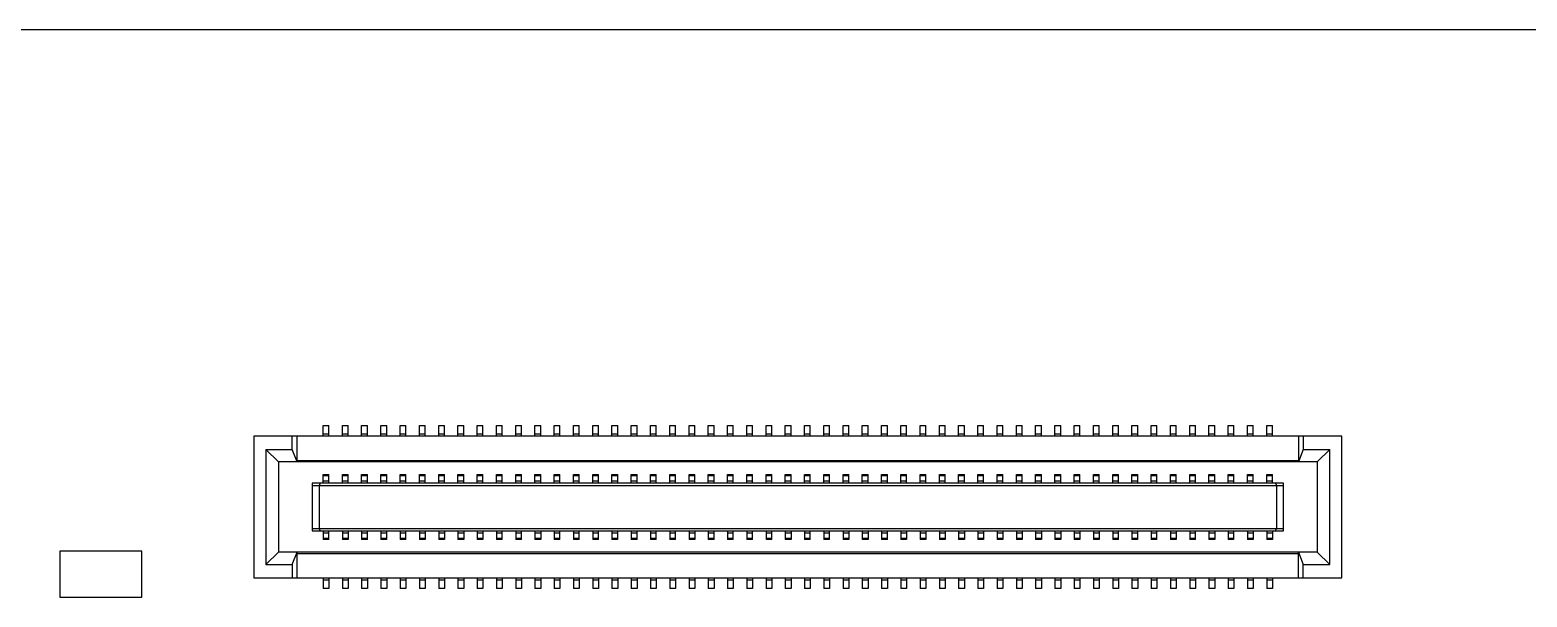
# Model space of a CAD drawing. Header units: millimetres. Extents: x 0 to 160, y -2 to 126.
# Drawn here: x 30.97 to 62.06, y 114.23 to 126 of the extents above; entities that cross this region are included whole.
import ezdxf

# ---------------------------------------------------------------- set-up
doc = ezdxf.new("R2010")
doc.units = ezdxf.units.MM

msp = doc.modelspace()

# ---------------------------------------------------------------- linework, layer by layer
at = {"color": 7, "linetype": 'Continuous', "lineweight": 25}
for p, q in [((160, 126), (0, 126)), ((58.215, 117.57), (35.615, 117.57)), ((35.615, 117.57), (35.615, 114.63)), ((36.415, 117.29), (36.415, 117.57)), ((36.515, 117.04), (36.515, 117.57)), ((37.055, 117.57), (37.055, 117.79)), ((37.055, 117.79), (37.175, 117.79)), ((37.055, 117.62), (37.175, 117.62)), ((37.175, 117.57), (37.175, 117.79)), ((37.455, 117.57), (37.455, 117.79)), ((37.455, 117.79), (37.575, 117.79)), ((37.455, 117.62), (37.575, 117.62)), ((37.575, 117.57), (37.575, 117.79)), ((37.855, 117.57), (37.855, 117.79)), ((37.855, 117.79), (37.975, 117.79)), ((37.855, 117.62), (37.975, 117.62)), ((37.975, 117.57), (37.975, 117.79)), ((38.255, 117.57), (38.255, 117.79)), ((38.255, 117.79), (38.375, 117.79)), ((38.255, 117.62), (38.375, 117.62)), ((38.375, 117.57), (38.375, 117.79)), ((38.655, 117.57), (38.655, 117.79)), ((38.655, 117.79), (38.775, 117.79)), ((38.655, 117.62), (38.775, 117.62)), ((38.775, 117.57), (38.775, 117.79)), ((39.055, 117.57), (39.055, 117.79)), ((39.055, 117.79), (39.175, 117.79)), ((39.055, 117.62), (39.175, 117.62)), ((39.175, 117.57), (39.175, 117.79)), ((39.455, 117.57), (39.455, 117.79)), ((39.455, 117.79), (39.575, 117.79)), ((39.455, 117.62), (39.575, 117.62)), ((39.575, 117.57), (39.575, 117.79)), ((39.855, 117.57), (39.855, 117.79)), ((39.855, 117.79), (39.975, 117.79)), ((39.855, 117.62), (39.975, 117.62)), ((39.975, 117.57), (39.975, 117.79)), ((40.255, 117.57), (40.255, 117.79)), ((40.255, 117.79), (40.375, 117.79)), ((40.255, 117.62), (40.375, 117.62)), ((40.375, 117.57), (40.375, 117.79)), ((40.655, 117.57), (40.655, 117.79)), ((40.655, 117.79), (40.775, 117.79)), ((40.655, 117.62), (40.775, 117.62)), ((40.775, 117.57), (40.775, 117.79)), ((41.055, 117.57), (41.055, 117.79)), ((41.055, 117.79), (41.175, 117.79)), ((41.055, 117.62), (41.175, 117.62)), ((41.175, 117.57), (41.175, 117.79)), ((41.455, 117.57), (41.455, 117.79)), ((41.455, 117.79), (41.575, 117.79)), ((41.455, 117.62), (41.575, 117.62)), ((41.575, 117.57), (41.575, 117.79)), ((41.855, 117.57), (41.855, 117.79)), ((41.855, 117.79), (41.975, 117.79)), ((41.855, 117.62), (41.975, 117.62)), ((41.975, 117.57), (41.975, 117.79)), ((42.255, 117.57), (42.255, 117.79)), ((42.255, 117.79), (42.375, 117.79)), ((42.255, 117.62), (42.375, 117.62)), ((42.375, 117.57), (42.375, 117.79)), ((42.655, 117.57), (42.655, 117.79)), ((42.655, 117.79), (42.775, 117.79)), ((42.655, 117.62), (42.775, 117.62)), ((42.775, 117.57), (42.775, 117.79)), ((43.055, 117.57), (43.055, 117.79)), ((43.055, 117.79), (43.175, 117.79)), ((43.055, 117.62), (43.175, 117.62)), ((43.175, 117.57), (43.175, 117.79)), ((43.455, 117.57), (43.455, 117.79)), ((43.455, 117.79), (43.575, 117.79)), ((43.455, 117.62), (43.575, 117.62)), ((43.575, 117.57), (43.575, 117.79)), ((43.855, 117.57), (43.855, 117.79)), ((43.855, 117.79), (43.975, 117.79)), ((43.855, 117.62), (43.975, 117.62)), ((43.975, 117.57), (43.975, 117.79)), ((44.255, 117.57), (44.255, 117.79)), ((44.255, 117.79), (44.375, 117.79)), ((44.255, 117.62), (44.375, 117.62)), ((44.375, 117.57), (44.375, 117.79)), ((44.655, 117.57), (44.655, 117.79)), ((44.655, 117.79), (44.775, 117.79)), ((44.655, 117.62), (44.775, 117.62)), ((44.775, 117.57), (44.775, 117.79)), ((45.055, 117.57), (45.055, 117.79)), ((45.055, 117.79), (45.175, 117.79)), ((45.055, 117.62), (45.175, 117.62)), ((45.175, 117.57), (45.175, 117.79)), ((45.455, 117.57), (45.455, 117.79)), ((45.455, 117.79), (45.575, 117.79)), ((45.455, 117.62), (45.575, 117.62)), ((45.575, 117.57), (45.575, 117.79)), ((45.855, 117.57), (45.855, 117.79)), ((45.855, 117.79), (45.975, 117.79)), ((45.855, 117.62), (45.975, 117.62)), ((45.975, 117.57), (45.975, 117.79)), ((46.255, 117.57), (46.255, 117.79)), ((46.255, 117.79), (46.375, 117.79)), ((46.255, 117.62), (46.375, 117.62)), ((46.375, 117.57), (46.375, 117.79)), ((46.655, 117.57), (46.655, 117.79)), ((46.655, 117.79), (46.775, 117.79)), ((46.655, 117.62), (46.775, 117.62)), ((46.775, 117.57), (46.775, 117.79)), ((47.055, 117.57), (47.055, 117.79)), ((47.055, 117.79), (47.175, 117.79)), ((47.055, 117.62), (47.175, 117.62)), ((47.175, 117.57), (47.175, 117.79)), ((47.455, 117.57), (47.455, 117.79)), ((47.455, 117.79), (47.575, 117.79)), ((47.455, 117.62), (47.575, 117.62)), ((47.575, 117.57), (47.575, 117.79)), ((47.855, 117.57), (47.855, 117.79)), ((47.855, 117.79), (47.975, 117.79)), ((47.855, 117.62), (47.975, 117.62)), ((47.975, 117.57), (47.975, 117.79)), ((48.255, 117.57), (48.255, 117.79)), ((48.255, 117.79), (48.375, 117.79)), ((48.255, 117.62), (48.375, 117.62)), ((48.375, 117.57), (48.375, 117.79)), ((48.655, 117.57), (48.655, 117.79)), ((48.655, 117.79), (48.775, 117.79)), ((48.655, 117.62), (48.775, 117.62)), ((48.775, 117.57), (48.775, 117.79)), ((49.055, 117.57), (49.055, 117.79)), ((49.055, 117.79), (49.175, 117.79)), ((49.055, 117.62), (49.175, 117.62)), ((49.175, 117.57), (49.175, 117.79)), ((49.455, 117.57), (49.455, 117.79)), ((49.455, 117.79), (49.575, 117.79)), ((49.455, 117.62), (49.575, 117.62)), ((49.575, 117.57), (49.575, 117.79)), ((49.855, 117.57), (49.855, 117.79)), ((49.855, 117.79), (49.975, 117.79)), ((49.855, 117.62), (49.975, 117.62)), ((49.975, 117.57), (49.975, 117.79)), ((50.255, 117.57), (50.255, 117.79)), ((50.255, 117.79), (50.375, 117.79)), ((50.255, 117.62), (50.375, 117.62)), ((50.375, 117.57), (50.375, 117.79)), ((50.655, 117.57), (50.655, 117.79)), ((50.655, 117.79), (50.775, 117.79)), ((50.655, 117.62), (50.775, 117.62)), ((50.775, 117.57), (50.775, 117.79)), ((51.055, 117.57), (51.055, 117.79)), ((51.055, 117.79), (51.175, 117.79)), ((51.055, 117.62), (51.175, 117.62)), ((51.175, 117.57), (51.175, 117.79)), ((51.455, 117.57), (51.455, 117.79)), ((51.455, 117.79), (51.575, 117.79)), ((51.455, 117.62), (51.575, 117.62)), ((51.575, 117.57), (51.575, 117.79)), ((51.855, 117.57), (51.855, 117.79)), ((51.855, 117.79), (51.975, 117.79)), ((51.855, 117.62), (51.975, 117.62)), ((51.975, 117.57), (51.975, 117.79)), ((52.255, 117.57), (52.255, 117.79)), ((52.255, 117.79), (52.375, 117.79)), ((52.255, 117.62), (52.375, 117.62)), ((52.375, 117.57), (52.375, 117.79)), ((52.655, 117.57), (52.655, 117.79)), ((52.655, 117.79), (52.775, 117.79)), ((52.655, 117.62), (52.775, 117.62)), ((52.775, 117.57), (52.775, 117.79)), ((53.055, 117.57), (53.055, 117.79)), ((53.055, 117.79), (53.175, 117.79)), ((53.055, 117.62), (53.175, 117.62)), ((53.175, 117.57), (53.175, 117.79)), ((53.455, 117.57), (53.455, 117.79)), ((53.455, 117.79), (53.575, 117.79)), ((53.455, 117.62), (53.575, 117.62)), ((53.575, 117.57), (53.575, 117.79)), ((53.855, 117.57), (53.855, 117.79)), ((53.855, 117.79), (53.975, 117.79)), ((53.855, 117.62), (53.975, 117.62)), ((53.975, 117.57), (53.975, 117.79)), ((54.255, 117.57), (54.255, 117.79)), ((54.255, 117.79), (54.375, 117.79)), ((54.255, 117.62), (54.375, 117.62)), ((54.375, 117.57), (54.375, 117.79)), ((54.655, 117.57), (54.655, 117.79)), ((54.655, 117.79), (54.775, 117.79)), ((54.655, 117.62), (54.775, 117.62)), ((54.775, 117.57), (54.775, 117.79)), ((55.055, 117.57), (55.055, 117.79)), ((55.055, 117.79), (55.175, 117.79)), ((55.055, 117.62), (55.175, 117.62)), ((55.175, 117.57), (55.175, 117.79)), ((55.455, 117.57), (55.455, 117.79)), ((55.455, 117.79), (55.575, 117.79)), ((55.455, 117.62), (55.575, 117.62)), ((55.575, 117.57), (55.575, 117.79)), ((55.855, 117.57), (55.855, 117.79)), ((55.855, 117.79), (55.975, 117.79)), ((55.855, 117.62), (55.975, 117.62)), ((55.975, 117.57), (55.975, 117.79)), ((56.255, 117.57), (56.255, 117.79)), ((56.255, 117.79), (56.375, 117.79)), ((56.255, 117.62), (56.375, 117.62)), ((56.375, 117.57), (56.375, 117.79)), ((56.655, 117.57), (56.655, 117.79)), ((56.655, 117.79), (56.775, 117.79)), ((56.655, 117.62), (56.775, 117.62)), ((56.775, 117.57), (56.775, 117.79)), ((57.315, 117.57), (57.315, 117.04)), ((57.415, 117.57), (57.415, 117.29)), ((58.215, 114.63), (58.215, 117.57)), ((35.865, 117.29), (36.125, 117.04)), ((35.865, 117.29), (36.415, 117.29)), ((35.865, 117.29), (35.865, 114.91)), ((36.515, 117.04), (36.415, 117.29)), ((57.415, 117.29), (57.315, 117.04)), ((57.415, 117.29), (57.965, 117.29)), ((57.965, 117.29), (57.705, 117.04)), ((57.965, 114.91), (57.965, 117.29)), ((57.705, 117.04), (36.125, 117.04)), ((36.125, 117.04), (36.125, 115.16)), ((36.515, 117.065), (57.315, 117.065)), ((57.705, 117.04), (57.705, 115.16)), ((37.055, 116.595), (37.055, 116.775)), ((37.055, 116.775), (37.175, 116.775)), ((37.055, 116.753), (37.175, 116.753)), ((37.055, 116.645), (37.175, 116.645)), ((37.175, 116.595), (37.175, 116.775)), ((37.455, 116.595), (37.455, 116.775)), ((37.455, 116.775), (37.575, 116.775)), ((37.455, 116.753), (37.575, 116.753)), ((37.455, 116.645), (37.575, 116.645)), ((37.575, 116.595), (37.575, 116.775)), ((37.855, 116.595), (37.855, 116.775)), ((37.855, 116.775), (37.975, 116.775)), ((37.855, 116.753), (37.975, 116.753)), ((37.855, 116.645), (37.975, 116.645)), ((37.975, 116.595), (37.975, 116.775)), ((38.255, 116.595), (38.255, 116.775)), ((38.255, 116.775), (38.375, 116.775)), ((38.255, 116.753), (38.375, 116.753)), ((38.255, 116.645), (38.375, 116.645)), ((38.375, 116.595), (38.375, 116.775)), ((38.655, 116.595), (38.655, 116.775)), ((38.655, 116.775), (38.775, 116.775)), ((38.655, 116.753), (38.775, 116.753)), ((38.655, 116.645), (38.775, 116.645)), ((38.775, 116.595), (38.775, 116.775)), ((39.055, 116.595), (39.055, 116.775)), ((39.055, 116.775), (39.175, 116.775)), ((39.055, 116.753), (39.175, 116.753)), ((39.055, 116.645), (39.175, 116.645)), ((39.175, 116.595), (39.175, 116.775)), ((39.455, 116.595), (39.455, 116.775)), ((39.455, 116.775), (39.575, 116.775)), ((39.455, 116.753), (39.575, 116.753)), ((39.455, 116.645), (39.575, 116.645)), ((39.575, 116.595), (39.575, 116.775)), ((39.855, 116.595), (39.855, 116.775)), ((39.855, 116.775), (39.975, 116.775)), ((39.855, 116.753), (39.975, 116.753)), ((39.855, 116.645), (39.975, 116.645)), ((39.975, 116.595), (39.975, 116.775)), ((40.255, 116.595), (40.255, 116.775)), ((40.255, 116.775), (40.375, 116.775)), ((40.255, 116.753), (40.375, 116.753)), ((40.255, 116.645), (40.375, 116.645)), ((40.375, 116.595), (40.375, 116.775)), ((40.655, 116.595), (40.655, 116.775)), ((40.655, 116.775), (40.775, 116.775)), ((40.655, 116.753), (40.775, 116.753)), ((40.655, 116.645), (40.775, 116.645)), ((40.775, 116.595), (40.775, 116.775)), ((41.055, 116.595), (41.055, 116.775)), ((41.055, 116.775), (41.175, 116.775)), ((41.055, 116.753), (41.175, 116.753)), ((41.055, 116.645), (41.175, 116.645)), ((41.175, 116.595), (41.175, 116.775)), ((41.455, 116.595), (41.455, 116.775)), ((41.455, 116.775), (41.575, 116.775)), ((41.455, 116.753), (41.575, 116.753)), ((41.455, 116.645), (41.575, 116.645)), ((41.575, 116.595), (41.575, 116.775)), ((41.855, 116.595), (41.855, 116.775)), ((41.855, 116.775), (41.975, 116.775)), ((41.855, 116.753), (41.975, 116.753)), ((41.855, 116.645), (41.975, 116.645)), ((41.975, 116.595), (41.975, 116.775)), ((42.255, 116.595), (42.255, 116.775)), ((42.255, 116.775), (42.375, 116.775)), ((42.255, 116.753), (42.375, 116.753)), ((42.255, 116.645), (42.375, 116.645)), ((42.375, 116.595), (42.375, 116.775)), ((42.655, 116.595), (42.655, 116.775)), ((42.655, 116.775), (42.775, 116.775)), ((42.655, 116.753), (42.775, 116.753)), ((42.655, 116.645), (42.775, 116.645)), ((42.775, 116.595), (42.775, 116.775)), ((43.055, 116.595), (43.055, 116.775)), ((43.055, 116.775), (43.175, 116.775)), ((43.055, 116.753), (43.175, 116.753)), ((43.055, 116.645), (43.175, 116.645)), ((43.175, 116.595), (43.175, 116.775)), ((43.455, 116.595), (43.455, 116.775)), ((43.455, 116.775), (43.575, 116.775)), ((43.455, 116.753), (43.575, 116.753)), ((43.455, 116.645), (43.575, 116.645)), ((43.575, 116.595), (43.575, 116.775)), ((43.855, 116.595), (43.855, 116.775)), ((43.855, 116.775), (43.975, 116.775)), ((43.855, 116.753), (43.975, 116.753)), ((43.855, 116.645), (43.975, 116.645)), ((43.975, 116.595), (43.975, 116.775)), ((44.255, 116.595), (44.255, 116.775)), ((44.255, 116.775), (44.375, 116.775)), ((44.255, 116.753), (44.375, 116.753)), ((44.255, 116.645), (44.375, 116.645)), ((44.375, 116.595), (44.375, 116.775)), ((44.655, 116.595), (44.655, 116.775)), ((44.655, 116.775), (44.775, 116.775)), ((44.655, 116.753), (44.775, 116.753)), ((44.655, 116.645), (44.775, 116.645)), ((44.775, 116.595), (44.775, 116.775)), ((45.055, 116.595), (45.055, 116.775)), ((45.055, 116.775), (45.175, 116.775)), ((45.055, 116.753), (45.175, 116.753)), ((45.055, 116.645), (45.175, 116.645)), ((45.175, 116.595), (45.175, 116.775)), ((45.455, 116.595), (45.455, 116.775)), ((45.455, 116.775), (45.575, 116.775)), ((45.455, 116.753), (45.575, 116.753)), ((45.455, 116.645), (45.575, 116.645)), ((45.575, 116.595), (45.575, 116.775)), ((45.855, 116.595), (45.855, 116.775)), ((45.855, 116.775), (45.975, 116.775)), ((45.855, 116.753), (45.975, 116.753)), ((45.855, 116.645), (45.975, 116.645)), ((45.975, 116.595), (45.975, 116.775)), ((46.255, 116.595), (46.255, 116.775)), ((46.255, 116.775), (46.375, 116.775)), ((46.255, 116.753), (46.375, 116.753)), ((46.255, 116.645), (46.375, 116.645)), ((46.375, 116.595), (46.375, 116.775)), ((46.655, 116.595), (46.655, 116.775)), ((46.655, 116.775), (46.775, 116.775)), ((46.655, 116.753), (46.775, 116.753)), ((46.655, 116.645), (46.775, 116.645)), ((46.775, 116.595), (46.775, 116.775)), ((47.055, 116.595), (47.055, 116.775)), ((47.055, 116.775), (47.175, 116.775)), ((47.055, 116.753), (47.175, 116.753)), ((47.055, 116.645), (47.175, 116.645)), ((47.175, 116.595), (47.175, 116.775)), ((47.455, 116.595), (47.455, 116.775)), ((47.455, 116.775), (47.575, 116.775)), ((47.455, 116.753), (47.575, 116.753)), ((47.455, 116.645), (47.575, 116.645)), ((47.575, 116.595), (47.575, 116.775)), ((47.855, 116.595), (47.855, 116.775)), ((47.855, 116.775), (47.975, 116.775)), ((47.855, 116.753), (47.975, 116.753)), ((47.855, 116.645), (47.975, 116.645)), ((47.975, 116.595), (47.975, 116.775)), ((48.255, 116.595), (48.255, 116.775)), ((48.255, 116.775), (48.375, 116.775)), ((48.255, 116.753), (48.375, 116.753)), ((48.255, 116.645), (48.375, 116.645)), ((48.375, 116.595), (48.375, 116.775)), ((48.655, 116.595), (48.655, 116.775)), ((48.655, 116.775), (48.775, 116.775)), ((48.655, 116.753), (48.775, 116.753)), ((48.655, 116.645), (48.775, 116.645)), ((48.775, 116.595), (48.775, 116.775)), ((49.055, 116.595), (49.055, 116.775)), ((49.055, 116.775), (49.175, 116.775)), ((49.055, 116.753), (49.175, 116.753)), ((49.055, 116.645), (49.175, 116.645)), ((49.175, 116.595), (49.175, 116.775)), ((49.455, 116.595), (49.455, 116.775)), ((49.455, 116.775), (49.575, 116.775)), ((49.455, 116.753), (49.575, 116.753)), ((49.455, 116.645), (49.575, 116.645)), ((49.575, 116.595), (49.575, 116.775)), ((49.855, 116.595), (49.855, 116.775)), ((49.855, 116.775), (49.975, 116.775)), ((49.855, 116.753), (49.975, 116.753)), ((49.855, 116.645), (49.975, 116.645)), ((49.975, 116.595), (49.975, 116.775)), ((50.255, 116.595), (50.255, 116.775)), ((50.255, 116.775), (50.375, 116.775)), ((50.255, 116.753), (50.375, 116.753)), ((50.255, 116.645), (50.375, 116.645)), ((50.375, 116.595), (50.375, 116.775)), ((50.655, 116.595), (50.655, 116.775)), ((50.655, 116.775), (50.775, 116.775)), ((50.655, 116.753), (50.775, 116.753)), ((50.655, 116.645), (50.775, 116.645)), ((50.775, 116.595), (50.775, 116.775)), ((51.055, 116.595), (51.055, 116.775)), ((51.055, 116.775), (51.175, 116.775)), ((51.055, 116.753), (51.175, 116.753)), ((51.055, 116.645), (51.175, 116.645)), ((51.175, 116.595), (51.175, 116.775)), ((51.455, 116.595), (51.455, 116.775)), ((51.455, 116.775), (51.575, 116.775)), ((51.455, 116.753), (51.575, 116.753)), ((51.455, 116.645), (51.575, 116.645)), ((51.575, 116.595), (51.575, 116.775)), ((51.855, 116.595), (51.855, 116.775)), ((51.855, 116.775), (51.975, 116.775)), ((51.855, 116.753), (51.975, 116.753)), ((51.855, 116.645), (51.975, 116.645)), ((51.975, 116.595), (51.975, 116.775)), ((52.255, 116.595), (52.255, 116.775)), ((52.255, 116.775), (52.375, 116.775)), ((52.255, 116.753), (52.375, 116.753)), ((52.255, 116.645), (52.375, 116.645)), ((52.375, 116.595), (52.375, 116.775)), ((52.655, 116.595), (52.655, 116.775)), ((52.655, 116.775), (52.775, 116.775)), ((52.655, 116.753), (52.775, 116.753)), ((52.655, 116.645), (52.775, 116.645)), ((52.775, 116.595), (52.775, 116.775)), ((53.055, 116.595), (53.055, 116.775)), ((53.055, 116.775), (53.175, 116.775)), ((53.055, 116.753), (53.175, 116.753)), ((53.055, 116.645), (53.175, 116.645)), ((53.175, 116.595), (53.175, 116.775)), ((53.455, 116.595), (53.455, 116.775)), ((53.455, 116.775), (53.575, 116.775)), ((53.455, 116.753), (53.575, 116.753)), ((53.455, 116.645), (53.575, 116.645)), ((53.575, 116.595), (53.575, 116.775)), ((53.855, 116.595), (53.855, 116.775)), ((53.855, 116.775), (53.975, 116.775)), ((53.855, 116.753), (53.975, 116.753)), ((53.855, 116.645), (53.975, 116.645)), ((53.975, 116.595), (53.975, 116.775)), ((54.255, 116.595), (54.255, 116.775)), ((54.255, 116.775), (54.375, 116.775)), ((54.255, 116.753), (54.375, 116.753)), ((54.255, 116.645), (54.375, 116.645)), ((54.375, 116.595), (54.375, 116.775)), ((54.655, 116.595), (54.655, 116.775)), ((54.655, 116.775), (54.775, 116.775)), ((54.655, 116.753), (54.775, 116.753)), ((54.655, 116.645), (54.775, 116.645)), ((54.775, 116.595), (54.775, 116.775)), ((55.055, 116.595), (55.055, 116.775)), ((55.055, 116.775), (55.175, 116.775)), ((55.055, 116.753), (55.175, 116.753)), ((55.055, 116.645), (55.175, 116.645)), ((55.175, 116.595), (55.175, 116.775)), ((55.455, 116.595), (55.455, 116.775)), ((55.455, 116.775), (55.575, 116.775)), ((55.455, 116.753), (55.575, 116.753)), ((55.455, 116.645), (55.575, 116.645)), ((55.575, 116.595), (55.575, 116.775)), ((55.855, 116.595), (55.855, 116.775)), ((55.855, 116.775), (55.975, 116.775)), ((55.855, 116.753), (55.975, 116.753)), ((55.855, 116.645), (55.975, 116.645)), ((55.975, 116.595), (55.975, 116.775)), ((56.255, 116.595), (56.255, 116.775)), ((56.255, 116.775), (56.375, 116.775)), ((56.255, 116.753), (56.375, 116.753)), ((56.255, 116.645), (56.375, 116.645)), ((56.375, 116.595), (56.375, 116.775)), ((56.655, 116.595), (56.655, 116.775)), ((56.655, 116.775), (56.775, 116.775)), ((56.655, 116.753), (56.775, 116.753)), ((56.655, 116.645), (56.775, 116.645)), ((56.775, 116.595), (56.775, 116.775)), ((57.005, 116.595), (36.825, 116.595)), ((36.825, 116.595), (36.825, 115.605)), ((36.825, 116.545), (57.005, 116.545)), ((36.996, 116.595), (36.975, 116.545)), ((36.975, 116.545), (36.975, 115.655)), ((37.055, 116.6), (37.175, 116.6)), ((37.455, 116.6), (37.575, 116.6)), ((37.855, 116.6), (37.975, 116.6)), ((38.255, 116.6), (38.375, 116.6)), ((38.655, 116.6), (38.775, 116.6)), ((39.055, 116.6), (39.175, 116.6)), ((39.455, 116.6), (39.575, 116.6)), ((39.855, 116.6), (39.975, 116.6)), ((40.255, 116.6), (40.375, 116.6)), ((40.655, 116.6), (40.775, 116.6)), ((41.055, 116.6), (41.175, 116.6)), ((41.455, 116.6), (41.575, 116.6)), ((41.855, 116.6), (41.975, 116.6)), ((42.255, 116.6), (42.375, 116.6)), ((42.655, 116.6), (42.775, 116.6)), ((43.055, 116.6), (43.175, 116.6)), ((43.455, 116.6), (43.575, 116.6)), ((43.855, 116.6), (43.975, 116.6)), ((44.255, 116.6), (44.375, 116.6)), ((44.655, 116.6), (44.775, 116.6)), ((45.055, 116.6), (45.175, 116.6)), ((45.455, 116.6), (45.575, 116.6)), ((45.855, 116.6), (45.975, 116.6)), ((46.255, 116.6), (46.375, 116.6)), ((46.655, 116.6), (46.775, 116.6)), ((47.055, 116.6), (47.175, 116.6)), ((47.455, 116.6), (47.575, 116.6)), ((47.855, 116.6), (47.975, 116.6)), ((48.255, 116.6), (48.375, 116.6)), ((48.655, 116.6), (48.775, 116.6)), ((49.055, 116.6), (49.175, 116.6)), ((49.455, 116.6), (49.575, 116.6)), ((49.855, 116.6), (49.975, 116.6)), ((50.255, 116.6), (50.375, 116.6)), ((50.655, 116.6), (50.775, 116.6)), ((51.055, 116.6), (51.175, 116.6)), ((51.455, 116.6), (51.575, 116.6)), ((51.855, 116.6), (51.975, 116.6)), ((52.255, 116.6), (52.375, 116.6)), ((52.655, 116.6), (52.775, 116.6)), ((53.055, 116.6), (53.175, 116.6)), ((53.455, 116.6), (53.575, 116.6)), ((53.855, 116.6), (53.975, 116.6)), ((54.255, 116.6), (54.375, 116.6)), ((54.655, 116.6), (54.775, 116.6)), ((55.055, 116.6), (55.175, 116.6)), ((55.455, 116.6), (55.575, 116.6)), ((55.855, 116.6), (55.975, 116.6)), ((56.255, 116.6), (56.375, 116.6)), ((56.655, 116.6), (56.775, 116.6)), ((56.834, 116.595), (56.855, 116.545)), ((56.855, 116.545), (56.855, 115.655)), ((57.005, 115.605), (57.005, 116.595)), ((36.825, 115.655), (57.005, 115.655)), ((36.825, 115.605), (57.005, 115.605)), ((36.996, 115.605), (36.975, 115.655)), ((37.055, 115.605), (37.055, 115.425)), ((37.175, 115.6), (37.055, 115.6)), ((37.175, 115.555), (37.055, 115.555)), ((37.175, 115.447), (37.055, 115.447)), ((37.175, 115.425), (37.055, 115.425)), ((37.175, 115.425), (37.175, 115.605)), ((37.455, 115.605), (37.455, 115.425)), ((37.575, 115.6), (37.455, 115.6)), ((37.575, 115.555), (37.455, 115.555)), ((37.575, 115.447), (37.455, 115.447)), ((37.575, 115.425), (37.455, 115.425)), ((37.575, 115.605), (37.575, 115.425)), ((37.855, 115.605), (37.855, 115.425)), ((37.975, 115.6), (37.855, 115.6)), ((37.975, 115.555), (37.855, 115.555)), ((37.975, 115.447), (37.855, 115.447)), ((37.975, 115.425), (37.855, 115.425)), ((37.975, 115.425), (37.975, 115.605)), ((38.255, 115.605), (38.255, 115.425)), ((38.375, 115.6), (38.255, 115.6)), ((38.375, 115.555), (38.255, 115.555)), ((38.375, 115.447), (38.255, 115.447)), ((38.375, 115.425), (38.255, 115.425)), ((38.375, 115.425), (38.375, 115.605)), ((38.655, 115.605), (38.655, 115.425)), ((38.775, 115.6), (38.655, 115.6)), ((38.775, 115.555), (38.655, 115.555)), ((38.775, 115.447), (38.655, 115.447)), ((38.775, 115.425), (38.655, 115.425)), ((38.775, 115.425), (38.775, 115.605)), ((39.055, 115.605), (39.055, 115.425)), ((39.175, 115.6), (39.055, 115.6)), ((39.175, 115.555), (39.055, 115.555)), ((39.175, 115.447), (39.055, 115.447)), ((39.175, 115.425), (39.055, 115.425)), ((39.175, 115.605), (39.175, 115.425)), ((39.455, 115.605), (39.455, 115.425)), ((39.575, 115.6), (39.455, 115.6)), ((39.575, 115.555), (39.455, 115.555)), ((39.575, 115.447), (39.455, 115.447)), ((39.575, 115.425), (39.455, 115.425)), ((39.575, 115.605), (39.575, 115.425)), ((39.855, 115.605), (39.855, 115.425)), ((39.975, 115.6), (39.855, 115.6)), ((39.975, 115.555), (39.855, 115.555)), ((39.975, 115.447), (39.855, 115.447)), ((39.975, 115.425), (39.855, 115.425)), ((39.975, 115.605), (39.975, 115.425)), ((40.255, 115.605), (40.255, 115.425)), ((40.375, 115.6), (40.255, 115.6)), ((40.375, 115.555), (40.255, 115.555)), ((40.375, 115.447), (40.255, 115.447)), ((40.375, 115.425), (40.255, 115.425)), ((40.375, 115.605), (40.375, 115.425)), ((40.655, 115.605), (40.655, 115.425)), ((40.775, 115.6), (40.655, 115.6)), ((40.775, 115.555), (40.655, 115.555)), ((40.775, 115.447), (40.655, 115.447)), ((40.775, 115.425), (40.655, 115.425)), ((40.775, 115.425), (40.775, 115.605)), ((41.055, 115.605), (41.055, 115.425)), ((41.175, 115.6), (41.055, 115.6)), ((41.175, 115.555), (41.055, 115.555)), ((41.175, 115.447), (41.055, 115.447)), ((41.175, 115.425), (41.055, 115.425)), ((41.175, 115.425), (41.175, 115.605)), ((41.455, 115.605), (41.455, 115.425)), ((41.575, 115.6), (41.455, 115.6)), ((41.575, 115.555), (41.455, 115.555)), ((41.575, 115.447), (41.455, 115.447)), ((41.575, 115.425), (41.455, 115.425)), ((41.575, 115.605), (41.575, 115.425)), ((41.855, 115.605), (41.855, 115.425)), ((41.975, 115.6), (41.855, 115.6)), ((41.975, 115.555), (41.855, 115.555)), ((41.975, 115.447), (41.855, 115.447)), ((41.975, 115.425), (41.855, 115.425)), ((41.975, 115.425), (41.975, 115.605)), ((42.255, 115.605), (42.255, 115.425)), ((42.375, 115.6), (42.255, 115.6)), ((42.375, 115.555), (42.255, 115.555)), ((42.375, 115.447), (42.255, 115.447)), ((42.375, 115.425), (42.255, 115.425)), ((42.375, 115.425), (42.375, 115.605)), ((42.655, 115.605), (42.655, 115.425)), ((42.775, 115.6), (42.655, 115.6)), ((42.775, 115.555), (42.655, 115.555)), ((42.775, 115.447), (42.655, 115.447)), ((42.775, 115.425), (42.655, 115.425)), ((42.775, 115.425), (42.775, 115.605)), ((43.055, 115.605), (43.055, 115.425)), ((43.175, 115.6), (43.055, 115.6)), ((43.175, 115.555), (43.055, 115.555)), ((43.175, 115.447), (43.055, 115.447)), ((43.175, 115.425), (43.055, 115.425)), ((43.175, 115.425), (43.175, 115.605)), ((43.455, 115.605), (43.455, 115.425)), ((43.575, 115.6), (43.455, 115.6)), ((43.575, 115.555), (43.455, 115.555)), ((43.575, 115.447), (43.455, 115.447)), ((43.575, 115.425), (43.455, 115.425)), ((43.575, 115.425), (43.575, 115.605)), ((43.855, 115.605), (43.855, 115.425)), ((43.975, 115.6), (43.855, 115.6)), ((43.975, 115.555), (43.855, 115.555)), ((43.975, 115.447), (43.855, 115.447)), ((43.975, 115.425), (43.855, 115.425)), ((43.975, 115.425), (43.975, 115.605)), ((44.255, 115.605), (44.255, 115.425)), ((44.375, 115.6), (44.255, 115.6)), ((44.375, 115.555), (44.255, 115.555)), ((44.375, 115.447), (44.255, 115.447)), ((44.375, 115.425), (44.255, 115.425)), ((44.375, 115.425), (44.375, 115.605)), ((44.655, 115.605), (44.655, 115.425)), ((44.775, 115.6), (44.655, 115.6)), ((44.775, 115.555), (44.655, 115.555)), ((44.775, 115.447), (44.655, 115.447)), ((44.775, 115.425), (44.655, 115.425)), ((44.775, 115.605), (44.775, 115.425)), ((45.055, 115.605), (45.055, 115.425)), ((45.175, 115.6), (45.055, 115.6)), ((45.175, 115.555), (45.055, 115.555)), ((45.175, 115.447), (45.055, 115.447)), ((45.175, 115.425), (45.055, 115.425)), ((45.175, 115.425), (45.175, 115.605)), ((45.455, 115.605), (45.455, 115.425)), ((45.575, 115.6), (45.455, 115.6)), ((45.575, 115.555), (45.455, 115.555)), ((45.575, 115.447), (45.455, 115.447)), ((45.575, 115.425), (45.455, 115.425)), ((45.575, 115.425), (45.575, 115.605)), ((45.855, 115.605), (45.855, 115.425)), ((45.975, 115.6), (45.855, 115.6)), ((45.975, 115.555), (45.855, 115.555)), ((45.975, 115.447), (45.855, 115.447)), ((45.975, 115.425), (45.855, 115.425)), ((45.975, 115.425), (45.975, 115.605)), ((46.255, 115.605), (46.255, 115.425)), ((46.375, 115.6), (46.255, 115.6)), ((46.375, 115.555), (46.255, 115.555)), ((46.375, 115.447), (46.255, 115.447)), ((46.375, 115.425), (46.255, 115.425)), ((46.375, 115.425), (46.375, 115.605)), ((46.655, 115.605), (46.655, 115.425)), ((46.775, 115.6), (46.655, 115.6)), ((46.775, 115.555), (46.655, 115.555)), ((46.775, 115.447), (46.655, 115.447)), ((46.775, 115.425), (46.655, 115.425)), ((46.775, 115.605), (46.775, 115.425)), ((47.055, 115.605), (47.055, 115.425)), ((47.175, 115.6), (47.055, 115.6)), ((47.175, 115.555), (47.055, 115.555)), ((47.175, 115.447), (47.055, 115.447)), ((47.175, 115.425), (47.055, 115.425)), ((47.175, 115.425), (47.175, 115.605)), ((47.455, 115.605), (47.455, 115.425)), ((47.575, 115.6), (47.455, 115.6)), ((47.575, 115.555), (47.455, 115.555)), ((47.575, 115.447), (47.455, 115.447)), ((47.575, 115.425), (47.455, 115.425)), ((47.575, 115.425), (47.575, 115.605)), ((47.855, 115.605), (47.855, 115.425)), ((47.975, 115.6), (47.855, 115.6)), ((47.975, 115.555), (47.855, 115.555)), ((47.975, 115.447), (47.855, 115.447)), ((47.975, 115.425), (47.855, 115.425)), ((47.975, 115.605), (47.975, 115.425)), ((48.255, 115.605), (48.255, 115.425)), ((48.375, 115.6), (48.255, 115.6)), ((48.375, 115.555), (48.255, 115.555)), ((48.375, 115.447), (48.255, 115.447)), ((48.375, 115.425), (48.255, 115.425)), ((48.375, 115.605), (48.375, 115.425)), ((48.655, 115.605), (48.655, 115.425)), ((48.775, 115.6), (48.655, 115.6)), ((48.775, 115.555), (48.655, 115.555)), ((48.775, 115.447), (48.655, 115.447)), ((48.775, 115.425), (48.655, 115.425)), ((48.775, 115.425), (48.775, 115.605)), ((49.055, 115.605), (49.055, 115.425)), ((49.175, 115.6), (49.055, 115.6)), ((49.175, 115.555), (49.055, 115.555)), ((49.175, 115.447), (49.055, 115.447)), ((49.175, 115.425), (49.055, 115.425)), ((49.175, 115.605), (49.175, 115.425)), ((49.455, 115.605), (49.455, 115.425)), ((49.575, 115.6), (49.455, 115.6)), ((49.575, 115.555), (49.455, 115.555)), ((49.575, 115.447), (49.455, 115.447)), ((49.575, 115.425), (49.455, 115.425)), ((49.575, 115.605), (49.575, 115.425)), ((49.855, 115.605), (49.855, 115.425)), ((49.975, 115.6), (49.855, 115.6)), ((49.975, 115.555), (49.855, 115.555)), ((49.975, 115.447), (49.855, 115.447)), ((49.975, 115.425), (49.855, 115.425)), ((49.975, 115.605), (49.975, 115.425)), ((50.255, 115.605), (50.255, 115.425)), ((50.375, 115.6), (50.255, 115.6)), ((50.375, 115.555), (50.255, 115.555)), ((50.375, 115.447), (50.255, 115.447)), ((50.375, 115.425), (50.255, 115.425)), ((50.375, 115.605), (50.375, 115.425)), ((50.655, 115.605), (50.655, 115.425)), ((50.775, 115.6), (50.655, 115.6)), ((50.775, 115.555), (50.655, 115.555)), ((50.775, 115.447), (50.655, 115.447)), ((50.775, 115.425), (50.655, 115.425)), ((50.775, 115.605), (50.775, 115.425)), ((51.055, 115.605), (51.055, 115.425)), ((51.175, 115.6), (51.055, 115.6)), ((51.175, 115.555), (51.055, 115.555)), ((51.175, 115.447), (51.055, 115.447)), ((51.175, 115.425), (51.055, 115.425)), ((51.175, 115.605), (51.175, 115.425)), ((51.455, 115.605), (51.455, 115.425)), ((51.575, 115.6), (51.455, 115.6)), ((51.575, 115.555), (51.455, 115.555)), ((51.575, 115.447), (51.455, 115.447)), ((51.575, 115.425), (51.455, 115.425)), ((51.575, 115.605), (51.575, 115.425)), ((51.855, 115.605), (51.855, 115.425)), ((51.975, 115.6), (51.855, 115.6)), ((51.975, 115.555), (51.855, 115.555)), ((51.975, 115.447), (51.855, 115.447)), ((51.975, 115.425), (51.855, 115.425)), ((51.975, 115.605), (51.975, 115.425)), ((52.255, 115.605), (52.255, 115.425)), ((52.375, 115.6), (52.255, 115.6)), ((52.375, 115.555), (52.255, 115.555)), ((52.375, 115.447), (52.255, 115.447)), ((52.375, 115.425), (52.255, 115.425)), ((52.375, 115.605), (52.375, 115.425)), ((52.655, 115.605), (52.655, 115.425)), ((52.775, 115.6), (52.655, 115.6)), ((52.775, 115.555), (52.655, 115.555)), ((52.775, 115.447), (52.655, 115.447)), ((52.775, 115.425), (52.655, 115.425)), ((52.775, 115.605), (52.775, 115.425)), ((53.055, 115.605), (53.055, 115.425)), ((53.175, 115.6), (53.055, 115.6)), ((53.175, 115.555), (53.055, 115.555)), ((53.175, 115.447), (53.055, 115.447)), ((53.175, 115.425), (53.055, 115.425)), ((53.175, 115.605), (53.175, 115.425)), ((53.455, 115.605), (53.455, 115.425)), ((53.575, 115.6), (53.455, 115.6)), ((53.575, 115.555), (53.455, 115.555)), ((53.575, 115.447), (53.455, 115.447)), ((53.575, 115.425), (53.455, 115.425)), ((53.575, 115.425), (53.575, 115.605)), ((53.855, 115.605), (53.855, 115.425)), ((53.975, 115.6), (53.855, 115.6)), ((53.975, 115.555), (53.855, 115.555)), ((53.975, 115.447), (53.855, 115.447)), ((53.975, 115.425), (53.855, 115.425)), ((53.975, 115.425), (53.975, 115.605)), ((54.255, 115.605), (54.255, 115.425)), ((54.375, 115.6), (54.255, 115.6)), ((54.375, 115.555), (54.255, 115.555)), ((54.375, 115.447), (54.255, 115.447)), ((54.375, 115.425), (54.255, 115.425)), ((54.375, 115.425), (54.375, 115.605)), ((54.655, 115.605), (54.655, 115.425)), ((54.775, 115.6), (54.655, 115.6)), ((54.775, 115.555), (54.655, 115.555)), ((54.775, 115.447), (54.655, 115.447)), ((54.775, 115.425), (54.655, 115.425)), ((54.775, 115.605), (54.775, 115.425)), ((55.055, 115.605), (55.055, 115.425)), ((55.175, 115.6), (55.055, 115.6)), ((55.175, 115.555), (55.055, 115.555)), ((55.175, 115.447), (55.055, 115.447)), ((55.175, 115.425), (55.055, 115.425)), ((55.175, 115.425), (55.175, 115.605)), ((55.455, 115.605), (55.455, 115.425)), ((55.575, 115.6), (55.455, 115.6)), ((55.575, 115.555), (55.455, 115.555)), ((55.575, 115.447), (55.455, 115.447)), ((55.575, 115.425), (55.455, 115.425)), ((55.575, 115.605), (55.575, 115.425)), ((55.855, 115.605), (55.855, 115.425)), ((55.975, 115.6), (55.855, 115.6)), ((55.975, 115.555), (55.855, 115.555)), ((55.975, 115.447), (55.855, 115.447)), ((55.975, 115.425), (55.855, 115.425)), ((55.975, 115.425), (55.975, 115.605)), ((56.255, 115.605), (56.255, 115.425)), ((56.375, 115.6), (56.255, 115.6)), ((56.375, 115.555), (56.255, 115.555)), ((56.375, 115.447), (56.255, 115.447)), ((56.375, 115.425), (56.255, 115.425)), ((56.375, 115.605), (56.375, 115.425)), ((56.655, 115.605), (56.655, 115.425)), ((56.775, 115.6), (56.655, 115.6)), ((56.775, 115.555), (56.655, 115.555)), ((56.775, 115.447), (56.655, 115.447)), ((56.775, 115.425), (56.655, 115.425)), ((56.775, 115.605), (56.775, 115.425)), ((56.834, 115.605), (56.855, 115.655)), ((31.586, 115.181), (31.586, 114.231)), ((33.286, 115.181), (31.586, 115.181)), ((33.286, 114.231), (33.286, 115.181)), ((35.865, 114.91), (36.125, 115.16)), ((57.705, 115.16), (36.125, 115.16)), ((36.415, 114.91), (36.515, 115.16)), ((36.515, 114.63), (36.515, 115.16)), ((36.515, 115.135), (57.315, 115.135)), ((57.315, 115.16), (57.415, 114.91)), ((57.315, 114.63), (57.315, 115.16)), ((57.965, 114.91), (57.705, 115.16)), ((35.865, 114.91), (36.415, 114.91)), ((36.415, 114.91), (36.415, 114.63)), ((57.415, 114.63), (57.415, 114.91)), ((57.415, 114.91), (57.965, 114.91)), ((35.615, 114.63), (58.215, 114.63)), ((37.055, 114.63), (37.055, 114.41)), ((37.175, 114.58), (37.055, 114.58)), ((37.175, 114.63), (37.175, 114.41)), ((37.455, 114.63), (37.455, 114.41)), ((37.575, 114.58), (37.455, 114.58)), ((37.575, 114.63), (37.575, 114.41)), ((37.855, 114.63), (37.855, 114.41)), ((37.975, 114.58), (37.855, 114.58)), ((37.975, 114.63), (37.975, 114.41)), ((38.255, 114.63), (38.255, 114.41)), ((38.375, 114.58), (38.255, 114.58)), ((38.375, 114.63), (38.375, 114.41)), ((38.655, 114.63), (38.655, 114.41)), ((38.775, 114.58), (38.655, 114.58)), ((38.775, 114.63), (38.775, 114.41)), ((39.055, 114.63), (39.055, 114.41)), ((39.175, 114.58), (39.055, 114.58)), ((39.175, 114.63), (39.175, 114.41)), ((39.455, 114.63), (39.455, 114.41)), ((39.575, 114.58), (39.455, 114.58)), ((39.575, 114.63), (39.575, 114.41)), ((39.855, 114.63), (39.855, 114.41)), ((39.975, 114.58), (39.855, 114.58)), ((39.975, 114.63), (39.975, 114.41)), ((40.255, 114.63), (40.255, 114.41)), ((40.375, 114.58), (40.255, 114.58)), ((40.375, 114.63), (40.375, 114.41)), ((40.655, 114.63), (40.655, 114.41)), ((40.775, 114.58), (40.655, 114.58)), ((40.775, 114.63), (40.775, 114.41)), ((41.055, 114.63), (41.055, 114.41)), ((41.175, 114.58), (41.055, 114.58)), ((41.175, 114.63), (41.175, 114.41)), ((41.455, 114.63), (41.455, 114.41)), ((41.575, 114.58), (41.455, 114.58)), ((41.575, 114.63), (41.575, 114.41)), ((41.855, 114.63), (41.855, 114.41)), ((41.975, 114.58), (41.855, 114.58)), ((41.975, 114.63), (41.975, 114.41)), ((42.255, 114.63), (42.255, 114.41)), ((42.375, 114.58), (42.255, 114.58)), ((42.375, 114.63), (42.375, 114.41)), ((42.655, 114.63), (42.655, 114.41)), ((42.775, 114.58), (42.655, 114.58)), ((42.775, 114.63), (42.775, 114.41)), ((43.055, 114.63), (43.055, 114.41)), ((43.175, 114.58), (43.055, 114.58)), ((43.175, 114.63), (43.175, 114.41)), ((43.455, 114.63), (43.455, 114.41)), ((43.575, 114.58), (43.455, 114.58)), ((43.575, 114.63), (43.575, 114.41)), ((43.855, 114.63), (43.855, 114.41)), ((43.975, 114.58), (43.855, 114.58)), ((43.975, 114.63), (43.975, 114.41)), ((44.255, 114.63), (44.255, 114.41)), ((44.375, 114.58), (44.255, 114.58)), ((44.375, 114.63), (44.375, 114.41)), ((44.655, 114.63), (44.655, 114.41)), ((44.775, 114.58), (44.655, 114.58)), ((44.775, 114.63), (44.775, 114.41)), ((45.055, 114.63), (45.055, 114.41)), ((45.175, 114.58), (45.055, 114.58)), ((45.175, 114.63), (45.175, 114.41)), ((45.455, 114.63), (45.455, 114.41)), ((45.575, 114.58), (45.455, 114.58)), ((45.575, 114.63), (45.575, 114.41)), ((45.855, 114.63), (45.855, 114.41)), ((45.975, 114.58), (45.855, 114.58)), ((45.975, 114.63), (45.975, 114.41)), ((46.255, 114.63), (46.255, 114.41)), ((46.375, 114.58), (46.255, 114.58)), ((46.375, 114.63), (46.375, 114.41)), ((46.655, 114.63), (46.655, 114.41)), ((46.775, 114.58), (46.655, 114.58)), ((46.775, 114.63), (46.775, 114.41)), ((47.055, 114.63), (47.055, 114.41)), ((47.175, 114.58), (47.055, 114.58)), ((47.175, 114.63), (47.175, 114.41)), ((47.455, 114.63), (47.455, 114.41)), ((47.575, 114.58), (47.455, 114.58)), ((47.575, 114.63), (47.575, 114.41)), ((47.855, 114.63), (47.855, 114.41)), ((47.975, 114.58), (47.855, 114.58)), ((47.975, 114.63), (47.975, 114.41)), ((48.255, 114.63), (48.255, 114.41)), ((48.375, 114.58), (48.255, 114.58)), ((48.375, 114.63), (48.375, 114.41)), ((48.655, 114.63), (48.655, 114.41)), ((48.775, 114.58), (48.655, 114.58)), ((48.775, 114.63), (48.775, 114.41)), ((49.055, 114.63), (49.055, 114.41)), ((49.175, 114.58), (49.055, 114.58)), ((49.175, 114.63), (49.175, 114.41)), ((49.455, 114.63), (49.455, 114.41)), ((49.575, 114.58), (49.455, 114.58)), ((49.575, 114.63), (49.575, 114.41)), ((49.855, 114.63), (49.855, 114.41)), ((49.975, 114.58), (49.855, 114.58)), ((49.975, 114.63), (49.975, 114.41)), ((50.255, 114.63), (50.255, 114.41)), ((50.375, 114.58), (50.255, 114.58)), ((50.375, 114.63), (50.375, 114.41)), ((50.655, 114.63), (50.655, 114.41)), ((50.775, 114.58), (50.655, 114.58)), ((50.775, 114.63), (50.775, 114.41)), ((51.055, 114.63), (51.055, 114.41)), ((51.175, 114.58), (51.055, 114.58)), ((51.175, 114.63), (51.175, 114.41)), ((51.455, 114.63), (51.455, 114.41)), ((51.575, 114.58), (51.455, 114.58)), ((51.575, 114.63), (51.575, 114.41)), ((51.855, 114.63), (51.855, 114.41)), ((51.975, 114.58), (51.855, 114.58)), ((51.975, 114.63), (51.975, 114.41)), ((52.255, 114.63), (52.255, 114.41)), ((52.375, 114.58), (52.255, 114.58)), ((52.375, 114.63), (52.375, 114.41)), ((52.655, 114.63), (52.655, 114.41)), ((52.775, 114.58), (52.655, 114.58)), ((52.775, 114.63), (52.775, 114.41)), ((53.055, 114.63), (53.055, 114.41)), ((53.175, 114.58), (53.055, 114.58)), ((53.175, 114.63), (53.175, 114.41)), ((53.455, 114.63), (53.455, 114.41)), ((53.575, 114.58), (53.455, 114.58)), ((53.575, 114.63), (53.575, 114.41)), ((53.855, 114.63), (53.855, 114.41)), ((53.975, 114.58), (53.855, 114.58)), ((53.975, 114.63), (53.975, 114.41)), ((54.255, 114.63), (54.255, 114.41)), ((54.375, 114.58), (54.255, 114.58)), ((54.375, 114.63), (54.375, 114.41)), ((54.655, 114.63), (54.655, 114.41)), ((54.775, 114.58), (54.655, 114.58)), ((54.775, 114.63), (54.775, 114.41)), ((55.055, 114.63), (55.055, 114.41)), ((55.175, 114.58), (55.055, 114.58)), ((55.175, 114.63), (55.175, 114.41)), ((55.455, 114.63), (55.455, 114.41)), ((55.575, 114.58), (55.455, 114.58)), ((55.575, 114.63), (55.575, 114.41)), ((55.855, 114.63), (55.855, 114.41)), ((55.975, 114.58), (55.855, 114.58)), ((55.975, 114.63), (55.975, 114.41)), ((56.255, 114.63), (56.255, 114.41)), ((56.375, 114.58), (56.255, 114.58)), ((56.375, 114.63), (56.375, 114.41)), ((56.655, 114.63), (56.655, 114.41)), ((56.775, 114.58), (56.655, 114.58)), ((56.775, 114.63), (56.775, 114.41)), ((31.586, 114.231), (33.286, 114.231)), ((37.175, 114.41), (37.055, 114.41)), ((37.575, 114.41), (37.455, 114.41)), ((37.975, 114.41), (37.855, 114.41)), ((38.375, 114.41), (38.255, 114.41)), ((38.775, 114.41), (38.655, 114.41)), ((39.175, 114.41), (39.055, 114.41)), ((39.575, 114.41), (39.455, 114.41)), ((39.975, 114.41), (39.855, 114.41)), ((40.375, 114.41), (40.255, 114.41)), ((40.775, 114.41), (40.655, 114.41)), ((41.175, 114.41), (41.055, 114.41)), ((41.575, 114.41), (41.455, 114.41)), ((41.975, 114.41), (41.855, 114.41)), ((42.375, 114.41), (42.255, 114.41)), ((42.775, 114.41), (42.655, 114.41)), ((43.175, 114.41), (43.055, 114.41)), ((43.575, 114.41), (43.455, 114.41)), ((43.975, 114.41), (43.855, 114.41)), ((44.375, 114.41), (44.255, 114.41)), ((44.775, 114.41), (44.655, 114.41)), ((45.175, 114.41), (45.055, 114.41)), ((45.575, 114.41), (45.455, 114.41)), ((45.975, 114.41), (45.855, 114.41)), ((46.375, 114.41), (46.255, 114.41)), ((46.775, 114.41), (46.655, 114.41)), ((47.175, 114.41), (47.055, 114.41)), ((47.575, 114.41), (47.455, 114.41)), ((47.975, 114.41), (47.855, 114.41)), ((48.375, 114.41), (48.255, 114.41)), ((48.775, 114.41), (48.655, 114.41)), ((49.175, 114.41), (49.055, 114.41)), ((49.575, 114.41), (49.455, 114.41)), ((49.975, 114.41), (49.855, 114.41)), ((50.375, 114.41), (50.255, 114.41)), ((50.775, 114.41), (50.655, 114.41)), ((51.175, 114.41), (51.055, 114.41)), ((51.575, 114.41), (51.455, 114.41)), ((51.975, 114.41), (51.855, 114.41)), ((52.375, 114.41), (52.255, 114.41)), ((52.775, 114.41), (52.655, 114.41)), ((53.175, 114.41), (53.055, 114.41)), ((53.575, 114.41), (53.455, 114.41)), ((53.975, 114.41), (53.855, 114.41)), ((54.375, 114.41), (54.255, 114.41)), ((54.775, 114.41), (54.655, 114.41)), ((55.175, 114.41), (55.055, 114.41)), ((55.575, 114.41), (55.455, 114.41)), ((55.975, 114.41), (55.855, 114.41)), ((56.375, 114.41), (56.255, 114.41)), ((56.775, 114.41), (56.655, 114.41))]:
    msp.add_line(p, q, dxfattribs=at)

doc.saveas('drawing.dxf')
